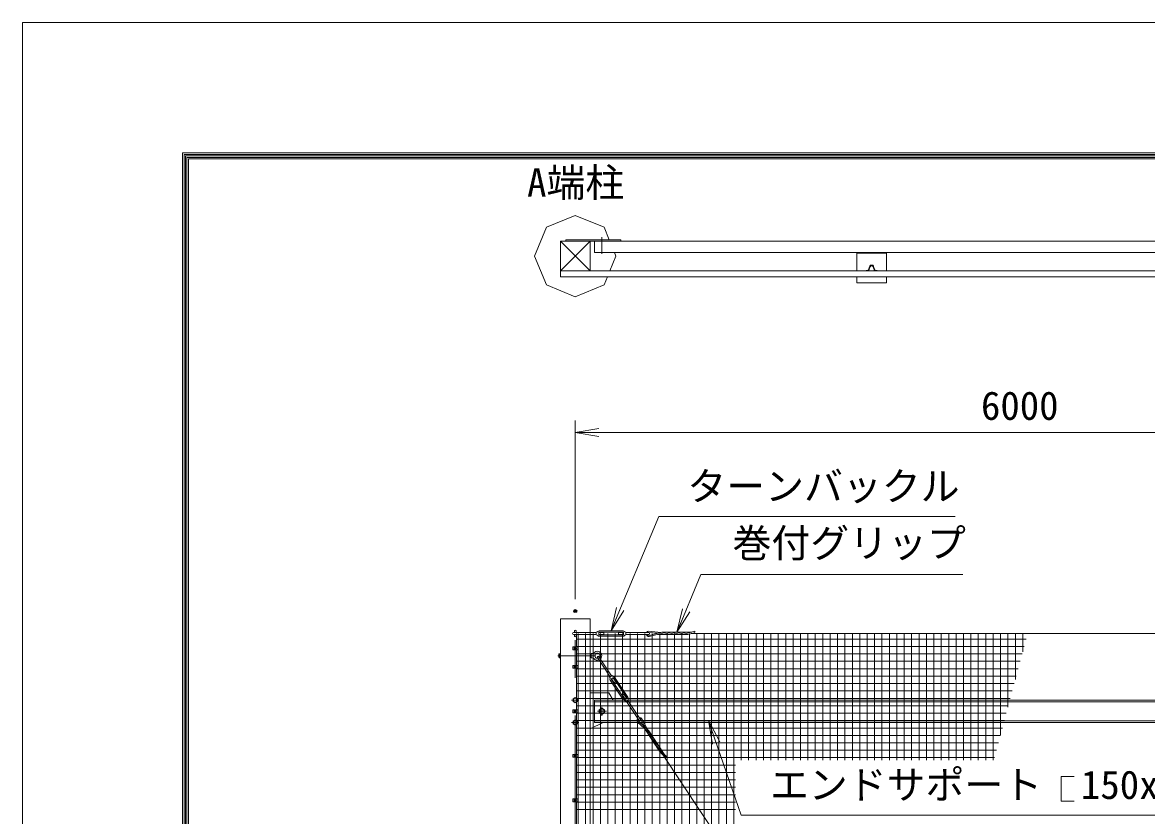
# Model space of a CAD drawing. Units: millimetres at full size; details may follow other scales. Extents: x -16800 to 16800, y -11880 to 11880.
# Drawn here: x -16800 to -9215, y 6530 to 11880 of the extents above; entities that cross this region are included whole.
import ezdxf
from ezdxf.enums import TextEntityAlignment as Align

# ---------------------------------------------------------------- set-up
doc = ezdxf.new("R2010")
doc.units = ezdxf.units.MM
doc.header["$LTSCALE"] = 40
doc.header["$PDMODE"] = 32
doc.header["$PDSIZE"] = 20
doc.linetypes.add('USER1', pattern=[50.8, 31.75, -6.35, 6.35, -6.35])
for name, color, linetype, lineweight in [('0-0_D-STR1', 1, 'Continuous', 18), ('0-1_D-BMK', 2, 'USER1', 13), ('0-2_D-STR3', 3, 'Continuous', 13), ('0-3_D-STR4', 7, 'Continuous', 18), ('0-6_D-STR-DIM', 7, 'Continuous', 13), ('0-7_0', 7, 'Continuous', 18), ('0-9_D-STR-TXT', 7, 'Continuous', 13), ('0-A_D-STR2', 7, 'Continuous', 13), ('0-C_D-TTL', 7, 'Continuous', 18)]:
    doc.layers.add(name, color=color, linetype=linetype, lineweight=lineweight)
doc.layers.add('0-8_Defpoints', color=253, linetype='Continuous')
doc.styles.add('ＭＳ ゴシック', font='')
doc.styles.get('ＭＳ ゴシック').set_extended_font_data('MS Gothic')

# ---------------------------------------------------------------- blocks, each defined once
blk = doc.blocks.new('_Open')
at = {"layer": '0-7_0'}
blk.add_line((-40, 6.67), (0, 0), dxfattribs=at)
blk.add_lwpolyline([(-40, -6.67), (0, 0), (-40, 0)], dxfattribs=at)

msp = doc.modelspace()

# ---------------------------------------------------------------- linework, layer by layer
at = {"layer": '0-0_D-STR1'}
for p, q in [((-13170.08, 10403.7), (-12970.08, 10203.7)), ((-12970.08, 10403.7), (-13170.08, 10203.7)), ((-12940.08, 10403.7), (-12940.08, 10328.7)), ((-12940.08, 10403.7), (-7200.08, 10403.7)), ((-12940.08, 10328.7), (-7200.08, 10328.7)), ((-11064.51, 10243.7), (-11075.65, 10243.7)), ((-13170.08, 10203.7), (-270.08, 10203.7)), ((-13170.08, 10203.7), (-13170.08, 10163.7)), ((-11106.58, 10205.7), (-11106.58, 10203.7)), ((-11090.55, 10203.7), (-11106.58, 10203.7)), ((-11094.83, 10207.2), (-11105.08, 10207.2)), ((-11066.01, 10239.2), (-11073.81, 10239.2)), ((-11049.61, 10203.7), (-11033.58, 10203.7)), ((-11045.34, 10207.2), (-11035.08, 10207.2)), ((-11033.58, 10205.7), (-11033.58, 10203.7)), ((-11033.58, 10205.7), (-11033.58, 10203.7)), ((-13170.08, 10163.7), (-270.08, 10163.7)), ((-12970.08, 587.52), (-12970.08, 7857.52)), ((-7200.08, 7307.52), (-12940.08, 7307.52)), ((-7200.08, 7297.52), (-12940.08, 7297.52)), ((-12940.08, 7167.52), (-7200.08, 7167.52))]:
    msp.add_line(p, q, dxfattribs=at)
msp.add_lwpolyline([(-13170.08, 10403.7), (-13170.08, 10203.7), (-12970.08, 10203.7), (-12970.08, 10403.7)], close=True, dxfattribs=at)
for points in [[(-12970.08, 7857.52), (-13170.08, 7857.52), (-13170.08, -2142.48), (-12970.08, -2142.48), (-12970.08, -1182.48)], [(-12940.08, 7307.52), (-12940.08, 7157.52), (-7200.08, 7157.52)]]:
    msp.add_lwpolyline(points, dxfattribs=at)
for centre, radius, start, end in [((-11002.13, 10192.85), 90.5, 146.67148, 168.8028), ((-11075.65, 10241.2), 2.5, 90, 146.67148), ((-11064.51, 10241.2), 2.5, 33.32852, 90), ((-11138.04, 10192.85), 90.5, 11.1972, 33.32852), ((-11105.08, 10205.7), 1.5, 90, 180), ((-11094.83, 10211.2), 4, 270, 348.8028), ((-11090.55, 10206.2), 2.5, 270, 351.15527), ((-11005.08, 10192.9), 84, 147.4916, 171.15527), ((-11073.81, 10236.7), 2.5, 90, 147.4916), ((-11066.35, 10236.7), 2.5, 32.5084, 90), ((-11135.08, 10192.9), 84, 8.84473, 32.5084), ((-11049.61, 10206.2), 2.5, 188.84473, 270), ((-11045.34, 10211.2), 4, 191.1972, 270), ((-11035.08, 10205.7), 1.5, 0, 90)]:
    msp.add_arc(centre, radius, start, end, dxfattribs=at)
at = {"layer": '0-1_D-BMK'}
for p, q in [((-12890.08, 10320.2), (-12890.08, 10431.2)), ((-13070.08, -2193.48), (-13070.08, 7908.52)), ((-13188.2, 7607.52), (-12933.68, 7607.52)), ((-13080.08, 7657.52), (-13060.08, 7657.52)), ((-13080.08, 7532.52), (-13060.08, 7532.52)), ((-13045.08, 7307.52), (-13095.08, 7307.52)), ((-13080.08, 7232.52), (-13060.08, 7232.52)), ((-12920.08, 7232.52), (-12860.08, 7232.52)), ((-12890.08, 7262.52), (-12890.08, 7202.52)), ((-13045.08, 7157.52), (-13095.08, 7157.52)), ((-13080.08, 6932.52), (-13060.08, 6932.52)), ((-13080.08, 6632.52), (-13060.08, 6632.52))]:
    msp.add_line(p, q, dxfattribs=at)
at = {"layer": '0-2_D-STR3'}
for p, q in [((-13132.58, 10412.7), (-12762.58, 10412.7)), ((-13132.58, 10412.7), (-13132.58, 10403.7)), ((-13132.58, 10403.7), (-12762.58, 10403.7)), ((-12762.58, 10412.7), (-12762.58, 10403.7)), ((-13082.08, 7763.52), (-12928.09, 7763.52)), ((-13082.08, 7751.52), (-12928.09, 7751.52)), ((-13076.08, 7774.52), (-13076.08, 7763.52)), ((-13076.08, 7751.52), (-13076.08, 7740.52)), ((-13064.08, 7774.52), (-13064.08, 7763.52)), ((-13064.08, 7751.52), (-13064.08, 7740.52)), ((-13061.58, 7667.02), (-13061.58, 7757.52)), ((-12928.09, 7767.52), (-12920.28, 7769.19)), ((-12928.09, 7747.52), (-12928.09, 7767.52)), ((-12928.09, 7747.52), (-12920.28, 7745.85)), ((-12911.09, 7750.02), (-12911.09, 7765.02)), ((-12911.09, 7763.52), (-12878.09, 7763.52)), ((-12909.09, 7775.52), (-12747.09, 7775.52)), ((-12909.09, 7767.02), (-12747.09, 7767.02)), ((-12909.09, 7748.02), (-12747.09, 7748.02)), ((-12909.09, 7739.52), (-12747.09, 7739.52)), ((-12778.09, 7751.52), (-12778.09, 7763.52)), ((-12778.09, 7763.52), (-12745.09, 7763.52)), ((-12778.09, 7751.52), (-12745.09, 7751.52)), ((-12745.09, 7750.02), (-12745.09, 7765.02)), ((-12728.09, 7747.52), (-12735.89, 7745.85)), ((-12728.09, 7763.52), (-12574.09, 7763.52)), ((-12728.09, 7751.52), (-12574.09, 7751.52)), ((-12573.22, 7764.88), (-12515.55, 7758.89)), ((-12573.01, 7772.9), (-12492.68, 7764.56)), ((-12571.82, 7744.94), (-12486.16, 7766.18)), ((-12570.58, 7737), (-12452.92, 7766.18)), ((-12317.02, 7751.1), (-12513.73, 7751.1)), ((-12283.17, 7767.06), (-12478.94, 7767.06)), ((-12476.94, 7751.98), (-12419.68, 7766.18)), ((-12443.7, 7751.98), (-12386.44, 7766.18)), ((-12410.46, 7751.98), (-12353.2, 7766.18)), ((-12377.22, 7751.98), (-12319.96, 7766.18)), ((-12343.98, 7751.98), (-12262.16, 7772.27)), ((-12310.74, 7751.98), (-12266.06, 7763.06)), ((-12288.4, 7757.52), (-270.08, 7757.52)), ((-13087.28, 7667.02), (-13052.88, 7667.02)), ((-13087.28, 7667.02), (-13087.28, 7648.02)), ((-13076.58, 7661.27), (-13070.08, 7665.03)), ((-13076.58, 7653.77), (-13076.58, 7661.27)), ((-13070.08, 7665.03), (-13063.58, 7661.27)), ((-13063.58, 7661.27), (-13063.58, 7653.77)), ((-13052.88, 7667.02), (-13052.88, 7648.02)), ((-13180.08, 7618.06), (-13180.08, 7597.06)), ((-13179.28, 7621.37), (-13170.08, 7621.37)), ((-13170.08, 7614.45), (-13179.28, 7614.45)), ((-13170.08, 7600.6), (-13179.28, 7600.6)), ((-13179.28, 7593.67), (-13170.08, 7593.67)), ((-13170.08, 7621.37), (-13170.08, 7593.67)), ((-13087.28, 7648.02), (-13052.88, 7648.02)), ((-13070.08, 7650.02), (-13076.58, 7653.77)), ((-13063.58, 7653.77), (-13070.08, 7650.02)), ((-13061.58, 7542.02), (-13061.58, 7648.02)), ((-12970.08, 7615.52), (-12963.08, 7615.52)), ((-12970.08, 7599.52), (-12963.08, 7599.52)), ((-12963.08, 7622.52), (-12963.08, 7592.52)), ((-12963.08, 7622.52), (-12955.53, 7622.03)), ((-12963.08, 7592.52), (-12955.53, 7593.01)), ((-12936.65, 7615.52), (-12936.65, 7599.52)), ((-12919.72, 7594.62), (-12834.58, 7466.3)), ((-12909.72, 7601.26), (-12824.58, 7472.94)), ((-13087.28, 7542.02), (-13052.88, 7542.02)), ((-13087.28, 7542.02), (-13087.28, 7523.02)), ((-13087.28, 7523.02), (-13052.88, 7523.02)), ((-13076.58, 7536.27), (-13070.08, 7540.03)), ((-13076.58, 7528.77), (-13076.58, 7536.27)), ((-13070.08, 7525.02), (-13076.58, 7528.77)), ((-13070.08, 7540.03), (-13063.58, 7536.27)), ((-13063.58, 7528.77), (-13070.08, 7525.02)), ((-13063.58, 7536.27), (-13063.58, 7528.77)), ((-13061.58, 7242.02), (-13061.58, 7523.02)), ((-13052.88, 7542.02), (-13052.88, 7523.02)), ((-12837.92, 7464.09), (-12821.25, 7475.15)), ((-12837.92, 7464.09), (-12835, 7456.67)), ((-12834.08, 7443.84), (-12744.51, 7308.85)), ((-12826.99, 7448.54), (-12737.43, 7313.55)), ((-12826.43, 7451.31), (-12813.93, 7459.6)), ((-12821.25, 7475.15), (-12815.54, 7469.57)), ((-12815.18, 7458.77), (-12796.94, 7431.27)), ((-12811.16, 7459.04), (-12721.6, 7324.05)), ((-12804.08, 7463.74), (-12714.51, 7328.75)), ((-12842.58, 7357.52), (-12970.08, 7357.52)), ((-12842.58, 7357.52), (-12814.01, 7307.52)), ((-12751.65, 7341.31), (-12741.65, 7347.95)), ((-12751.65, 7341.31), (-12733.4, 7313.82)), ((-12741.65, 7347.95), (-12723.41, 7320.45)), ((-12734.65, 7312.99), (-12722.16, 7321.28)), ((-12727.34, 7297.44), (-12733.05, 7303.01)), ((-12724.01, 7299.65), (-12638.86, 7171.33)), ((-12714.01, 7306.28), (-12628.86, 7177.96)), ((-13087.28, 7242.02), (-13052.88, 7242.02)), ((-13087.28, 7242.02), (-13087.28, 7223.02)), ((-13087.28, 7223.02), (-13052.88, 7223.02)), ((-13076.58, 7236.27), (-13070.08, 7240.03)), ((-13076.58, 7228.77), (-13076.58, 7236.27)), ((-13070.08, 7225.02), (-13076.58, 7228.77)), ((-13070.08, 7240.03), (-13063.58, 7236.27)), ((-13063.58, 7228.77), (-13070.08, 7225.02)), ((-13063.58, 7236.27), (-13063.58, 7228.77)), ((-13061.58, 6942.02), (-13061.58, 7223.02)), ((-13052.88, 7242.02), (-13052.88, 7223.02)), ((-12882.58, 7157.52), (-12970.08, 7113.77)), ((-12649.02, 7160.38), (-12559.66, 7078.47)), ((-12643.1, 7165.8), (-12578.04, 7106.17)), ((-12627.25, 7177.99), (-12600.36, 7126.63)), ((-12620.45, 7182.25), (-12582.99, 7110.71)), ((-12497.09, 6956.89), (-12605.85, 7120.8)), ((-12584.77, 7090.63), (-12541.28, 7050.77)), ((-12465.07, 6937.51), (-12573.31, 7100.64)), ((-12566.39, 7062.93), (-12522.9, 7023.07)), ((-12548.01, 7035.24), (-12504.53, 6995.38)), ((-12529.63, 7007.54), (-12486.15, 6967.68)), ((-12511.26, 6979.84), (-12449.12, 6922.88)), ((-13087.28, 6942.02), (-13052.88, 6942.02)), ((-13087.28, 6942.02), (-13087.28, 6923.02)), ((-13087.28, 6923.02), (-13052.88, 6923.02)), ((-13076.58, 6936.27), (-13070.08, 6940.03)), ((-13076.58, 6928.77), (-13076.58, 6936.27)), ((-13070.08, 6925.02), (-13076.58, 6928.77)), ((-13070.08, 6940.03), (-13063.58, 6936.27)), ((-13063.58, 6928.77), (-13070.08, 6925.02)), ((-13063.58, 6936.27), (-13063.58, 6928.77)), ((-13061.58, 6642.02), (-13061.58, 6923.02)), ((-13052.88, 6942.02), (-13052.88, 6923.02)), ((-12492.88, 6952.14), (-12458.94, 6921.04)), ((-12475.91, 6936.59), (-9259.97, 2089.76)), ((-13087.28, 6642.02), (-13052.88, 6642.02)), ((-13087.28, 6642.02), (-13087.28, 6623.02)), ((-13087.28, 6623.02), (-13052.88, 6623.02)), ((-13076.58, 6636.27), (-13070.08, 6640.03)), ((-13076.58, 6628.77), (-13076.58, 6636.27)), ((-13070.08, 6625.02), (-13076.58, 6628.77)), ((-13070.08, 6640.03), (-13063.58, 6636.27)), ((-13063.58, 6628.77), (-13070.08, 6625.02)), ((-13063.58, 6636.27), (-13063.58, 6628.77)), ((-13061.58, 6342.02), (-13061.58, 6623.02)), ((-13052.88, 6642.02), (-13052.88, 6623.02))]:
    msp.add_line(p, q, dxfattribs=at)
for points in [[(-12911.09, 7751.52), (-12878.09, 7751.52), (-12878.09, 7763.52)], [(-12728.09, 7747.52), (-12728.09, 7767.52), (-12735.89, 7769.19)], [(-12825.18, 7452.14), (-12806.94, 7424.64), (-12796.94, 7431.27)], [(-12727.34, 7297.44), (-12710.67, 7308.5), (-12713.59, 7315.92)]]:
    msp.add_lwpolyline(points, dxfattribs=at)
for points in [[(-13055.1, 7316.17), (-13070.08, 7324.82), (-13085.06, 7316.17), (-13085.06, 7298.87), (-13070.08, 7290.22), (-13055.1, 7298.87)], [(-12908.1, 7222.12), (-12890.08, 7211.72), (-12872.07, 7222.12), (-12872.07, 7242.92), (-12890.08, 7253.32), (-12908.1, 7242.92)], [(-13055.1, 7166.17), (-13070.08, 7174.82), (-13085.06, 7166.17), (-13085.06, 7148.87), (-13070.08, 7140.22), (-13055.1, 7148.87)]]:
    msp.add_lwpolyline(points, close=True, dxfattribs=at)
for centre, radius in [((-13070.08, 7657.52), 6.25), ((-13070.08, 7532.52), 6.25), ((-13070.08, 7307.52), 13.11), ((-13070.08, 7232.52), 6.25), ((-12890.08, 7232.52), 16.09), ((-13070.08, 7157.52), 13.11), ((-13070.08, 6932.52), 6.25), ((-13070.08, 6632.52), 6.25)]:
    msp.add_circle(centre, radius, dxfattribs=at)
for centre, radius, start, end in [((-13082.08, 7757.52), 6, 90, 270), ((-13070.08, 7774.52), 6, 0, 180), ((-13070.08, 7740.52), 6, 180, 0), ((-12921.12, 7773.1), 4, 282.09925, 326.11888), ((-12921.12, 7741.94), 4, 33.88112, 77.90075), ((-12909.09, 7765.02), 10.5, 90, 146.11888), ((-12909.09, 7750.02), 10.5, 213.88112, 270), ((-12909.09, 7765.02), 2, 90, 180), ((-12909.09, 7750.02), 2, 180, 270), ((-12747.09, 7765.02), 10.5, 33.88112, 90), ((-12747.09, 7765.02), 2, 0, 90), ((-12747.09, 7750.02), 2, 270, 0), ((-12747.09, 7750.02), 10.5, 270, 326.11888), ((-12735.05, 7773.1), 4, 213.88112, 257.90075), ((-12735.05, 7741.94), 4, 102.09925, 146.11888), ((-12572.21, 7754.93), 18, 191.63319, 275.17572), ((-12572.21, 7754.93), 18, 92.82496, 151.48944), ((-12572.21, 7754.93), 10, 199.92759, 272.18972), ((-12572.21, 7754.93), 10, 95.82544, 120.77566), ((-12574.09, 7757.52), 6, 270, 90), ((-12478.94, 7737.06), 30, 90, 103.92636), ((-12484.16, 7781.1), 30, 270, 283.92645), ((-12445.7, 7737.06), 30, 90, 103.92636), ((-12450.92, 7781.1), 30, 270, 283.92645), ((-12412.46, 7737.06), 30, 90, 103.92636), ((-12417.68, 7781.1), 30, 270, 283.92645), ((-12379.22, 7737.06), 30, 90, 103.92636), ((-12384.44, 7781.1), 30, 270, 283.92645), ((-12345.98, 7737.06), 30, 90, 103.92636), ((-12351.2, 7781.1), 30, 270, 283.92645), ((-12312.74, 7737.06), 30, 90, 103.92636), ((-12317.96, 7781.1), 30, 270, 283.92645), ((-12329.42, 7795.32), 71.11, 333.02173, 341.08588), ((-13172.2, 7617.91), 7.88, 153.93467, 206.06533), ((-13149.71, 7607.52), 30.37, 166.82041, 193.17959), ((-13172.19, 7597.13), 7.89, 153.96929, 206.03071), ((-12954.62, 7636), 14, 266.2686, 319.66701), ((-12954.62, 7579.04), 14, 40.33299, 93.7314), ((-12921.08, 7607.52), 30, 315.10178, 139.66701), ((-12921.08, 7607.52), 30, 220.33299, 292.02786), ((-12921.08, 7607.52), 17.5, 323.61586, 152.79711), ((-12921.08, 7607.52), 17.5, 207.20289, 283.51378), ((-12914.72, 7597.94), 6, 33.56482, 213.56482), ((-12825.33, 7449.64), 10.5, 157.44593, 213.56482), ((-12838.72, 7455.2), 4, 337.44593, 21.46557), ((-12825.33, 7449.64), 2, 123.56482, 213.56482), ((-12812.75, 7472.43), 4, 225.66407, 269.6837), ((-12812.83, 7457.93), 2, 33.56482, 123.56482), ((-12812.83, 7457.93), 10.5, 33.56482, 89.6837), ((-12735.76, 7314.65), 10.5, 213.56482, 269.6837), ((-12735.76, 7314.65), 2, 213.56482, 303.56482), ((-12735.84, 7300.15), 4, 45.66407, 89.6837), ((-12723.26, 7322.95), 2, 303.56482, 33.56482), ((-12723.26, 7322.95), 10.5, 337.44593, 33.56482), ((-12709.87, 7317.38), 4, 157.44593, 201.46557), ((-12634.98, 7171.65), 18, 135.19801, 218.74054), ((-12634.98, 7171.65), 10, 143.4924, 215.75454), ((-12633.86, 7174.64), 6, 213.56482, 33.56482), ((-12634.98, 7171.65), 18, 36.38978, 95.05426), ((-12634.98, 7171.65), 10, 39.39026, 64.34048), ((-12564.5, 7112.75), 30, 213.56482, 227.49127), ((-12598.31, 7084.05), 30, 33.56482, 47.49118), ((-12546.12, 7085.05), 30, 213.56482, 227.49127), ((-12579.93, 7056.35), 30, 33.56482, 47.49118), ((-12527.74, 7057.35), 30, 213.56482, 227.49127), ((-12561.55, 7028.66), 30, 33.56482, 47.49118), ((-12509.36, 7029.65), 30, 213.56482, 227.49127), ((-12543.18, 7000.96), 30, 33.56482, 47.49118), ((-12490.99, 7001.96), 30, 213.56482, 227.49127), ((-12524.8, 6973.26), 30, 33.56482, 47.49118), ((-12472.61, 6974.26), 30, 213.56482, 227.49127), ((-12506.42, 6945.56), 30, 33.56482, 47.49118), ((-12467.1, 6991.68), 71.11, 276.58655, 284.65069)]:
    msp.add_arc(centre, radius, start, end, dxfattribs=at)
at = {"layer": '0-3_D-STR4'}
for p, q in [((-12875.63, 10498.16), (-13070.08, 10578.7)), ((-12840.23, 10412.7), (-12875.63, 10498.16)), ((-12795.08, 10303.7), (-12805.44, 10328.7)), ((-10970.08, 10203.7), (-10970.08, 10323.7)), ((-12836.5, 10203.7), (-12795.08, 10303.7)), ((-11170.08, 10163.7), (-11170.08, 10123.7))]:
    msp.add_line(p, q, dxfattribs=at)
for points in [[(-13070.08, 10578.7), (-13264.54, 10498.16), (-13345.08, 10303.7), (-13264.54, 10109.25), (-13070.08, 10028.7), (-12875.63, 10109.25), (-12853.07, 10163.7)], [(-10970.08, 10323.7), (-11170.08, 10323.7), (-11170.08, 10203.7)], [(-11170.08, 10123.7), (-10970.08, 10123.7), (-10970.08, 10163.7)]]:
    msp.add_lwpolyline(points, dxfattribs=at)
at = {"layer": '0-6_D-STR-DIM'}
for p, q in [((-13070.08, 7988.52), (-13070.08, 9194.14)), ((-13070.08, 9114.14), (-7070.08, 9114.14))]:
    msp.add_line(p, q, dxfattribs=at)
at = {"layer": '0-8_Defpoints'}
msp.add_point((-13070.08, 7908.52), dxfattribs=at)
at = {"layer": '0-9_D-STR-TXT'}
for points in [[(-10505.5, 8547.63), (-12506.15, 8547.63), (-12827.32, 7777.37)], [(-10455.47, 8155.91), (-12221.6, 8155.91), (-12382.96, 7768.91)], [(-7997.99, 6531.61), (-11950.92, 6531.61), (-12170.36, 7168.13)], [(-9703.82, 6792.27), (-9790.49, 6792.27), (-9790.49, 6625.6), (-9703.82, 6625.6)]]:
    msp.add_lwpolyline(points, dxfattribs=at)
at = {"layer": '0-A_D-STR2'}
for p, q in [((-13050, 612.52), (-13050, 7757.52)), ((-13000, 612.52), (-13000, 7757.52)), ((-12950, 612.52), (-12950, 7757.52)), ((-12900, 612.52), (-12900, 7757.52)), ((-12850, 1985.82), (-12850, 7757.52)), ((-12800, 1985.82), (-12800, 7757.52)), ((-12750, 1985.82), (-12750, 7757.52)), ((-12700, 1985.82), (-12700, 7757.52)), ((-12650, 1985.82), (-12650, 7757.52)), ((-12600, 1985.82), (-12600, 7757.52)), ((-12550, 1985.82), (-12550, 7757.52)), ((-12500, 1985.82), (-12500, 7757.52)), ((-12450, 1985.82), (-12450, 7757.52)), ((-12400, 1985.82), (-12400, 7757.52)), ((-12350, 1985.82), (-12350, 7757.52)), ((-12300, 1985.82), (-12300, 7757.52)), ((-12250, 1985.82), (-12250, 7757.52)), ((-12200, 1985.82), (-12200, 7757.52)), ((-12150, 1985.82), (-12150, 7757.52)), ((-12100, 1985.82), (-12100, 7757.52)), ((-12050, 1985.82), (-12050, 7757.52)), ((-12000, 1985.82), (-12000, 7757.52)), ((-11950, 6902.67), (-11950, 7757.52)), ((-11900, 6902.67), (-11900, 7757.52)), ((-11850, 6902.67), (-11850, 7757.52)), ((-11800, 6902.67), (-11800, 7757.52)), ((-11750, 6902.67), (-11750, 7757.52)), ((-11700, 6902.67), (-11700, 7757.52)), ((-11650, 6902.67), (-11650, 7757.52)), ((-11600, 6902.67), (-11600, 7757.52)), ((-11550, 6902.67), (-11550, 7757.52)), ((-11500, 6902.67), (-11500, 7757.52)), ((-11450, 6902.67), (-11450, 7757.52)), ((-11400, 6902.67), (-11400, 7757.52)), ((-11350, 6902.67), (-11350, 7757.52)), ((-11300, 6902.67), (-11300, 7757.52)), ((-11250, 6902.67), (-11250, 7757.52)), ((-11200, 6902.67), (-11200, 7757.52)), ((-11150, 6902.67), (-11150, 7757.52)), ((-11100, 6902.67), (-11100, 7757.52)), ((-11050, 6902.67), (-11050, 7757.52)), ((-11000, 6902.67), (-11000, 7757.52)), ((-10950, 6902.67), (-10950, 7757.52)), ((-10900, 6902.67), (-10900, 7757.52)), ((-10850, 6902.67), (-10850, 7757.52)), ((-10800, 6902.67), (-10800, 7757.52)), ((-10750, 6902.67), (-10750, 7757.52)), ((-10700, 6902.67), (-10700, 7757.52)), ((-10650, 6902.67), (-10650, 7757.52)), ((-10600, 6902.67), (-10600, 7757.52)), ((-10550, 6902.67), (-10550, 7757.52)), ((-10500, 6902.67), (-10500, 7757.52)), ((-10450, 6902.67), (-10450, 7757.52)), ((-10400, 6902.67), (-10400, 7757.52)), ((-10350, 6902.67), (-10350, 7757.52)), ((-10300, 6902.67), (-10300, 7757.52)), ((-10250, 6902.67), (-10250, 7757.52)), ((-10200, 7074.81), (-10200, 7757.52)), ((-10150, 7261.41), (-10150, 7757.52)), ((-10100, 7448.01), (-10100, 7757.52)), ((-10050, 7634.62), (-10050, 7757.52)), ((-13061.58, 7720), (-10027.12, 7720)), ((-13061.58, 7670), (-10040.52, 7670)), ((-13061.58, 7620), (-10053.92, 7620)), ((-13061.58, 7570), (-10067.31, 7570)), ((-13061.58, 7520), (-10080.71, 7520)), ((-13061.58, 7470), (-10094.11, 7470)), ((-13061.58, 7420), (-10107.51, 7420)), ((-13061.58, 7370), (-10120.9, 7370)), ((-13061.58, 7320), (-10134.3, 7320)), ((-13061.58, 7270), (-10147.7, 7270)), ((-13061.58, 7220), (-10161.1, 7220)), ((-13061.58, 7170), (-10174.49, 7170)), ((-13061.58, 7120), (-10187.89, 7120)), ((-13061.58, 7070), (-10201.29, 7070)), ((-13061.58, 7020), (-10214.69, 7020)), ((-13061.58, 6970), (-10228.08, 6970)), ((-13061.58, 6920), (-10241.48, 6920)), ((-13061.58, 6870), (-11989.01, 6870)), ((-13061.58, 6820), (-11989.01, 6820)), ((-13061.58, 6770), (-11989.01, 6770)), ((-13061.58, 6720), (-11989.01, 6720)), ((-13061.58, 6670), (-11989.01, 6670)), ((-13061.58, 6620), (-11989.01, 6620)), ((-13061.58, 6570), (-11989.01, 6570))]:
    msp.add_line(p, q, dxfattribs=at)
at = {"layer": '0-C_D-TTL', "color": 2}
msp.add_lwpolyline([(-16800, 11880), (16800, 11880), (16800, -11880), (-16800, -11880)], close=True, dxfattribs=at)
at = {"layer": '0-C_D-TTL'}
for points in [[(-15720, 11000), (15720, 11000), (15720, -11000), (-15720, -11000)], [(-15710, 10990), (15710, 10990), (15710, -10990), (-15710, -10990)], [(-15700, 10980), (15700, 10980), (15700, -10980), (-15700, -10980)], [(-15690, 10970), (15690, 10970), (15690, -10970), (-15690, -10970)], [(-15680, 10960), (15680, 10960), (15680, -10960), (-15680, -10960)]]:
    msp.add_lwpolyline(points, close=True, dxfattribs=at)

# ---------------------------------------------------------------- block references
at = {"layer": '0-6_D-STR-DIM', "xscale": 4, "yscale": 4, "rotation": 180}
msp.add_blockref('_Open', (-13070.08, 9114.14), dxfattribs=at)
at = {"layer": '0-9_D-STR-TXT', "xscale": 4, "yscale": 4}
for p, rotation in [((-12828.09, 7775.52), 247.36628), ((-12383.73, 7767.06), 247.36628), ((-12171.01, 7170.02), 109.02111)]:
    msp.add_blockref('_Open', p, dxfattribs=dict(at, rotation=rotation))

# ---------------------------------------------------------------- texts
at = {"layer": '0-6_D-STR-DIM', "style": 'ＭＳ ゴシック'}
msp.add_text('6000', height=192.4, dxfattribs=at).set_placement((-10332.16, 9141.13), align=Align.BOTTOM_LEFT)
at = {"layer": '0-9_D-STR-TXT', "style": 'ＭＳ ゴシック'}
for s, p in [('A端柱', (-13394.96, 10646.44)), ('ターンバックル', (-12313.63, 8597.46)), ('巻付グリップ', (-12008.77, 8213.86)), ('エンドサポート  150x75x6.5x10', (-11756.36, 6583.48))]:
    msp.add_text(s, height=192.4, dxfattribs=at).set_placement(p, align=Align.BOTTOM_LEFT)

doc.saveas('drawing.dxf')
